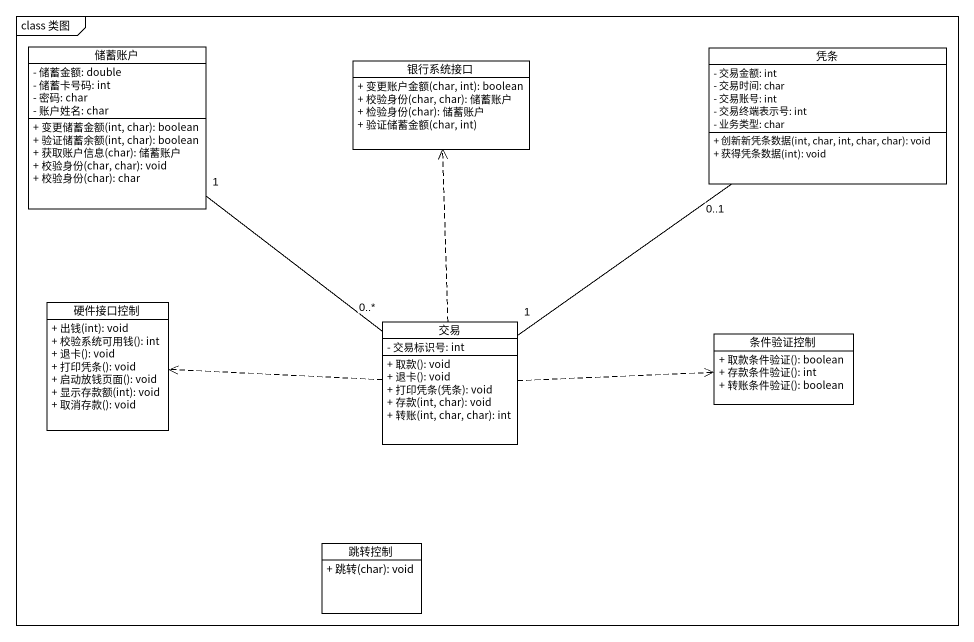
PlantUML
@startuml
mainframe class 类图
hide circle
hide empty members
skinparam classAttributeIconSize 0
class 储蓄账户 {
  - 储蓄金额: double
  - 储蓄卡号码: int
  - 密码: char
  - 账户姓名: char
  + 变更储蓄金额(int, char): boolean
  + 验证储蓄余额(int, char): boolean
  + 获取账户信息(char): 储蓄账户
  + 校验身份(char, char): void
  + 校验身份(char): char
}
class 银行系统接口 {
  + 变更账户金额(char, int): boolean
  + 校验身份(char, char): 储蓄账户
  + 检验身份(char): 储蓄账户
  + 验证储蓄金额(char, int)
}
class 凭条 {
  - 交易金额: int
  - 交易时间: char
  - 交易账号: int
  - 交易终端表示号: int
  - 业务类型: char
  + 创新新凭条数据(int, char, int, char, char): void
  + 获得凭条数据(int): void
}
class 硬件接口控制 {
  + 出钱(int): void
  + 校验系统可用钱(): int
  + 退卡(): void
  + 打印凭条(): void
  + 启动放钱页面(): void
  + 显示存款额(int): void
  + 取消存款(): void
}
class 交易 {
  - 交易标识号: int
  + 取款(): void
  + 退卡(): void
  + 打印凭条(凭条): void
  + 存款(int, char): void
  + 转账(int, char, char): int
}
class 条件验证控制 {
  + 取款条件验证(): boolean
  + 存款条件验证(): int
  + 转账条件验证(): boolean
}
class 跳转控制 {
  + 跳转(char): void
}
交易 "0..*" -up- "1" 储蓄账户
交易 .up.> 银行系统接口
交易 "1" -up- "0..1" 凭条
交易 .left.> 硬件接口控制
交易 .right.> 条件验证控制
@enduml
